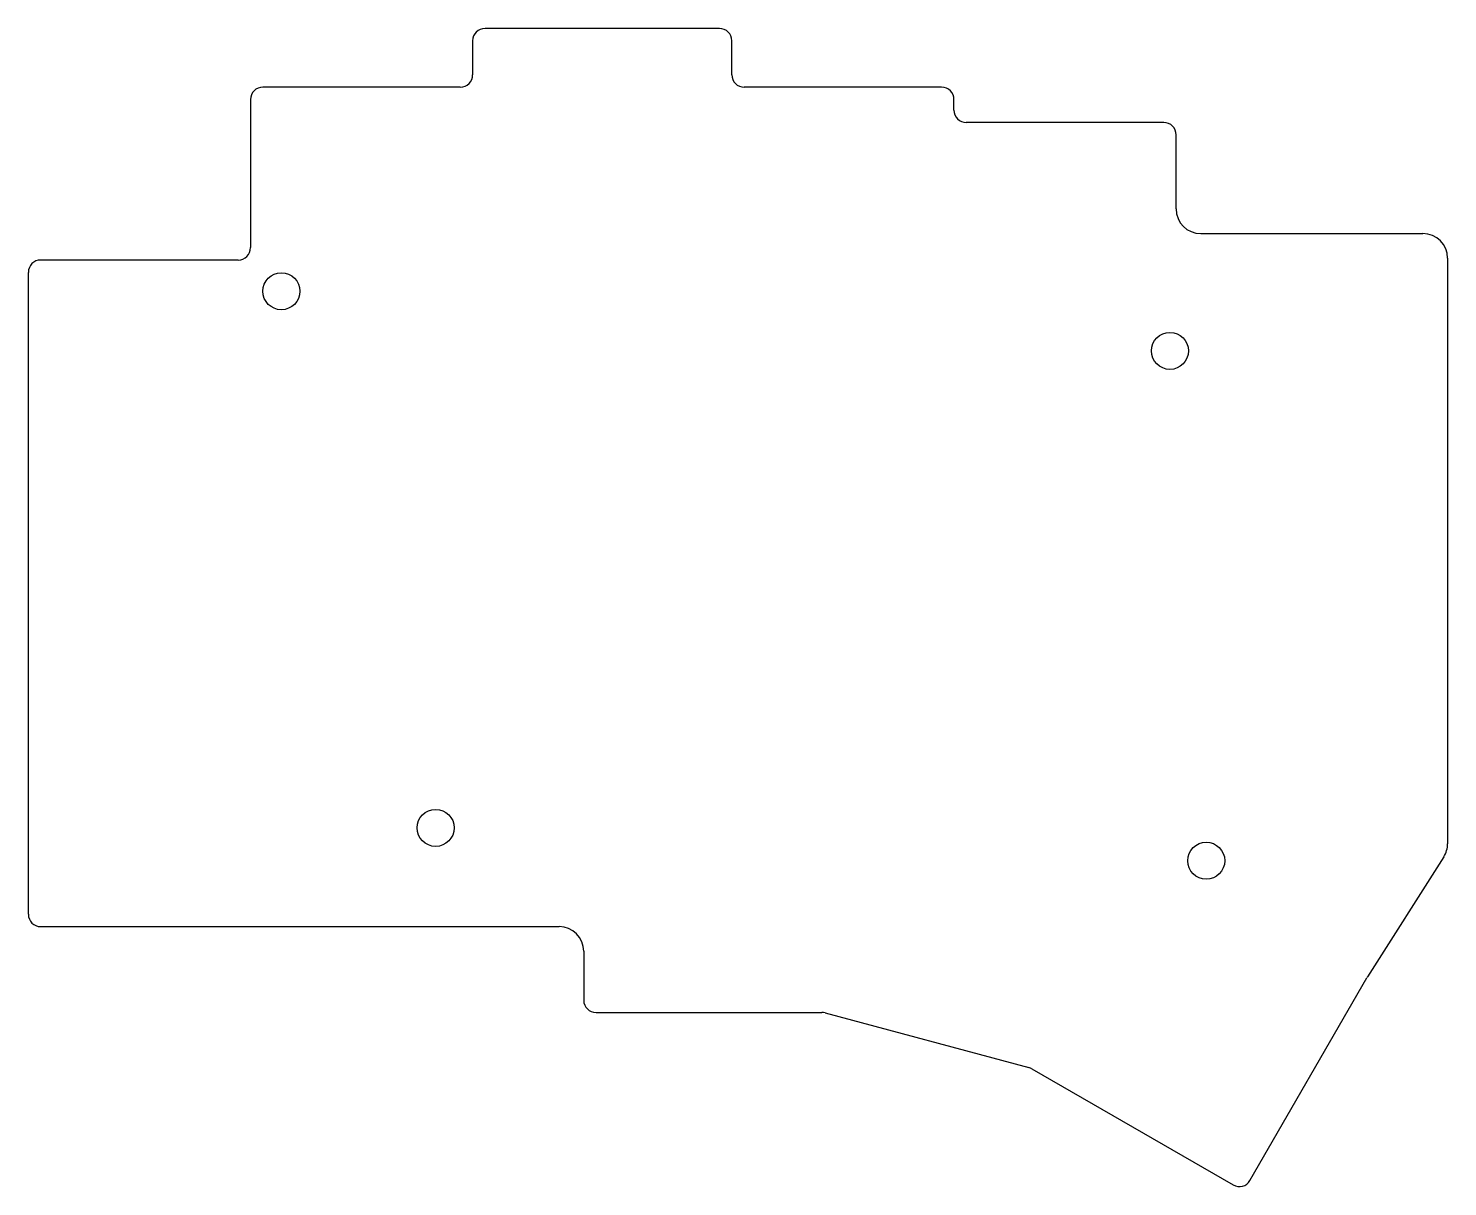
# Model space of a CAD drawing. Header units: millimetres. Extents: x 140 to 254, y -181 to -87.
import ezdxf

# ---------------------------------------------------------------- set-up
doc = ezdxf.new("R2010")
doc.units = ezdxf.units.MM

msp = doc.modelspace()

# ---------------------------------------------------------------- linework, layer by layer
for p, q in [((195.5, -87.24), (176.5, -87.24)), ((175.5, -88.24), (175.5, -91)), ((196.5, -91), (196.5, -88.24)), ((174.5, -92), (158.5, -92)), ((213.5, -92), (197.5, -92)), ((157.5, -93), (157.5, -105)), ((214.5, -93.86), (214.5, -93)), ((231.5, -94.86), (215.5, -94.86)), ((232.5, -101.86), (232.5, -95.86)), ((234.5, -103.86), (252.5, -103.86)), ((156.5, -106), (140.5, -106)), ((254.5, -105.86), (254.5, -153.28)), ((139.5, -159), (139.5, -107)), ((254.19, -154.35), (248, -164.07)), ((140.5, -160), (182.5, -160)), ((184.5, -162), (184.5, -165.96)), ((238.48, -180.56), (247.96, -164.14)), ((185.5, -166.96), (203.8, -166.96)), ((204.06, -166.99), (220.57, -171.41)), ((220.81, -171.51), (237.12, -180.93))]:
    msp.add_line(p, q)
for centre in [(160, -108.53), (232, -113.36), (172.5, -152), (234.94, -154.66)]:
    msp.add_circle(centre, 1.5)
for centre, radius, start, end in [((176.5, -88.24), 1, 90, 180), ((195.5, -88.24), 1, 0, 90), ((158.5, -93), 1, 90, 180), ((174.5, -91), 1, 270, 0), ((197.5, -91), 1, 180, 270), ((213.5, -93), 1, 0, 90), ((215.5, -93.86), 1, 180, 270), ((231.5, -95.86), 1, 0, 90), ((234.5, -101.86), 2, 180, 270), ((252.5, -105.86), 2, 0, 90), ((156.5, -105), 1, 270, 0), ((140.5, -107), 1, 90, 180), ((252.5, -153.28), 2, 327.5395, 0), ((140.5, -159), 1, 180, 270), ((182.5, -162), 2, 0, 90), ((249.69, -165.14), 2, 147.5395, 150), ((185.5, -165.96), 1, 180, 270), ((203.8, -167.96), 1, 75, 90), ((220.31, -172.38), 1, 60, 75), ((237.62, -180.06), 1, 240, 330)]:
    msp.add_arc(centre, radius, start, end)

doc.saveas('drawing.dxf')
